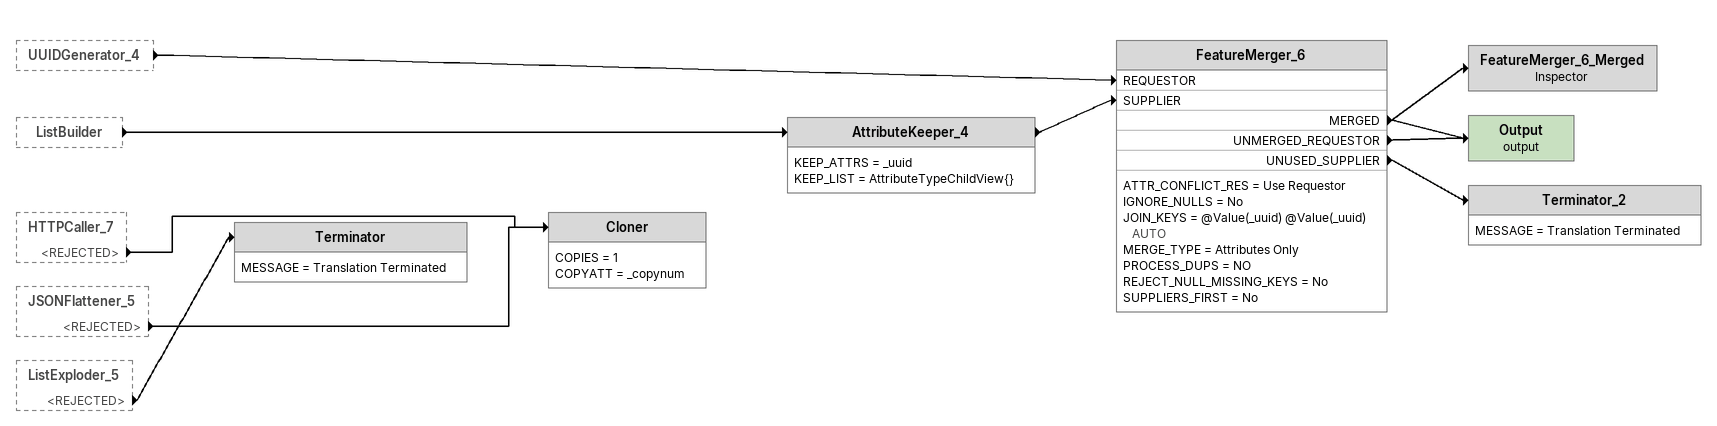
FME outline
UUIDGenerator_4 [outside]
    -> FeatureMerger_6 [REQUESTOR]
ListBuilder [outside]
    -> AttributeKeeper_4
HTTPCaller_7 [outside]
    <REJECTED> -> Cloner
JSONFlattener_5 [outside]
    <REJECTED> -> Cloner
ListExploder_5 [outside]
    <REJECTED> -> Terminator
AttributeKeeper_4
    KEEP_ATTRS = _uuid
    KEEP_LIST = AttributeTypeChildView{}
    -> FeatureMerger_6 [SUPPLIER]
FeatureMerger_6
    ATTR_CONFLICT_RES = Use Requestor
    IGNORE_NULLS = No
    JOIN_KEYS = @Value(_uuid) @Value(_uuid) AUTO
    MERGE_TYPE = Attributes Only
    PROCESS_DUPS = NO
    REJECT_NULL_MISSING_KEYS = No
    SUPPLIERS_FIRST = No
    MERGED -> Output (output)
    MERGED -> FeatureMerger_6_Merged
    UNMERGED_REQUESTOR -> Output (output)
    UNUSED_SUPPLIER -> Terminator_2
FeatureMerger_6_Merged: Inspector
Output (output)
Terminator_2
    MESSAGE = Translation Terminated
Cloner
    COPIES = 1
    COPYATT = _copynum
Terminator
    MESSAGE = Translation Terminated
